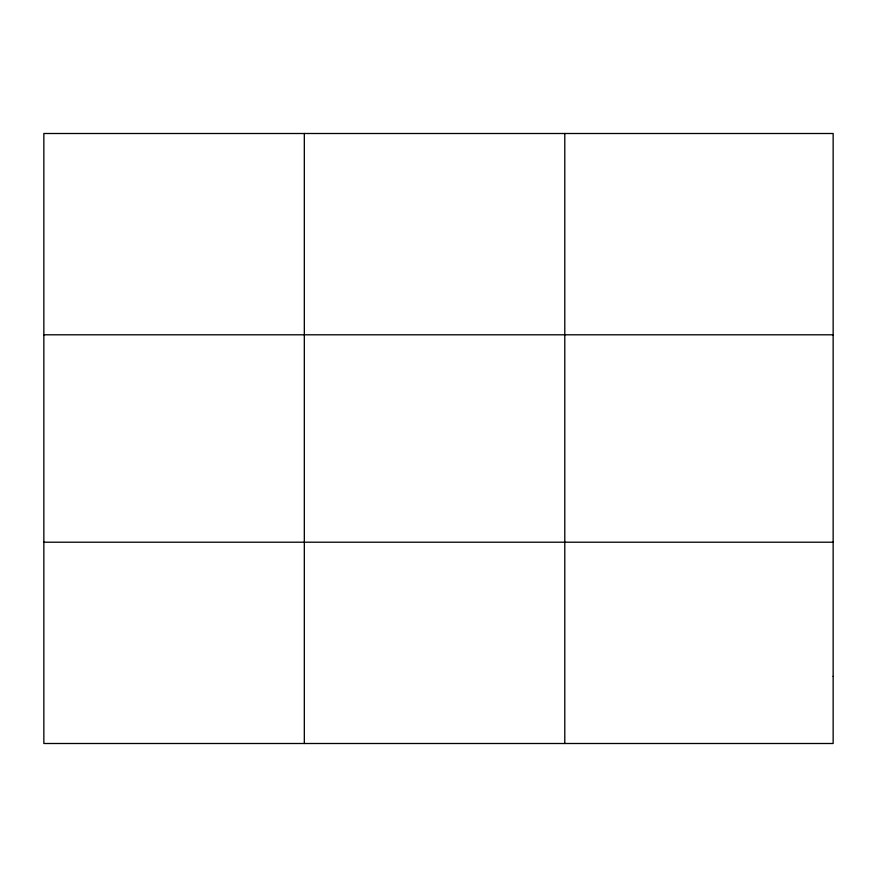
<?xml version="1.0" encoding="UTF-8"?>
<svg xmlns="http://www.w3.org/2000/svg" width="877" height="877" viewBox="0 0 877 877"><rect width="100%" height="100%" fill="white"/><g stroke="black" fill="none" stroke-linecap="round" stroke-linejoin="round"><path stroke-width="1.32" d="M304.319 743.499L304.319 133.501M564.788 743.499L564.788 133.501M43.85 334.795L833.15 334.795M43.85 542.205L833.15 542.205M833.15 676.397L833.15 743.499L43.85 743.499L43.85 133.501L833.15 133.501L833.15 676.397"/></g></svg>
